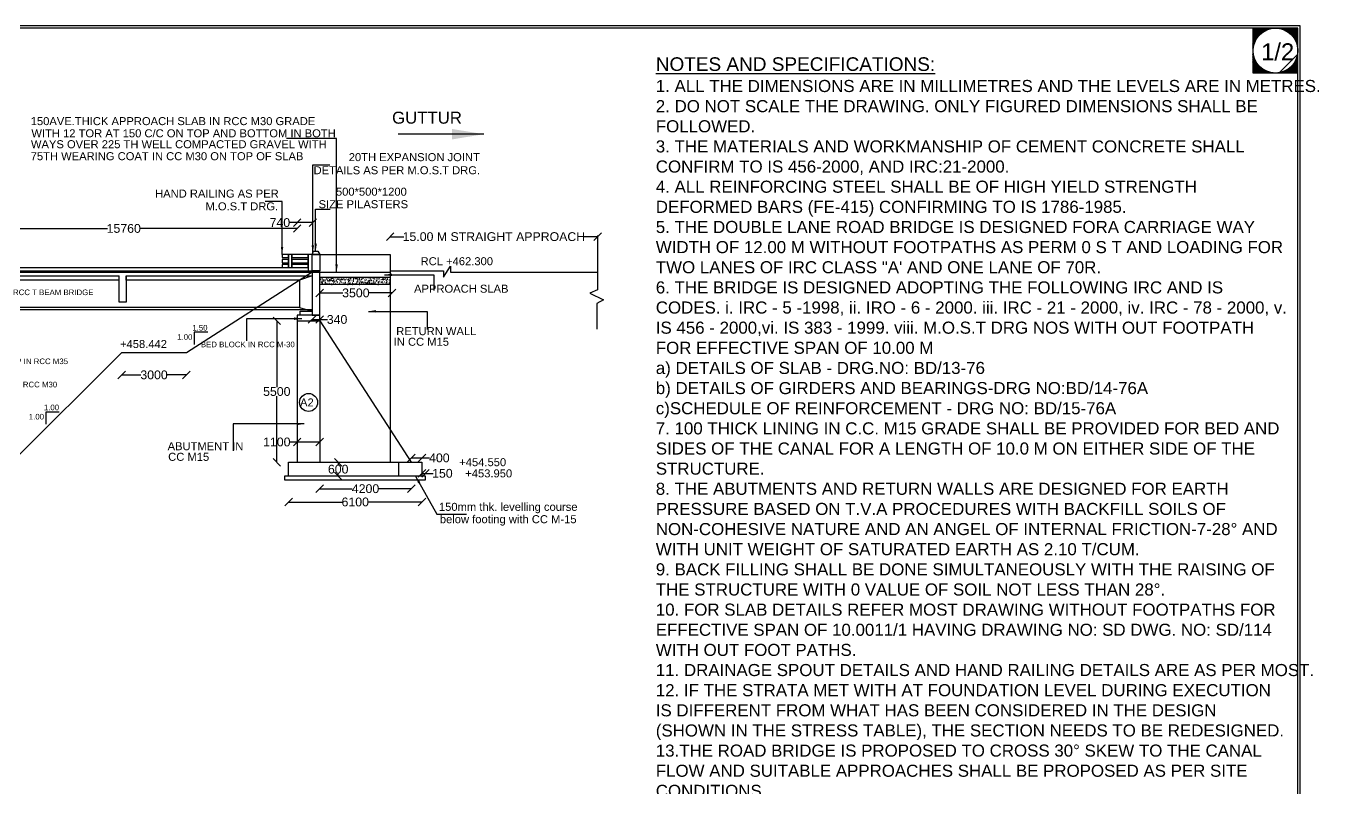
# Model space of a CAD drawing. Header units: millimetres. Extents: x 5124 to 3600313, y 2311 to 45949052.
# Drawn here: x 3584157 to 3600313, y 45939529 to 45949052 of the extents above; entities that cross this region are included whole.
import ezdxf

# ---------------------------------------------------------------- set-up
doc = ezdxf.new("R2010")
doc.units = ezdxf.units.MM
doc.header["$MEASUREMENT"] = 0
for name, color, linetype in [('DIMENSION', 7, 'Continuous'), ('DRAWING', 7, 'Continuous'), ('TEXT', 7, 'Continuous')]:
    doc.layers.add(name, color=color, linetype=linetype)
doc.styles.get("Standard").update_dxf_attribs({"font": 'arial.ttf', "height": 110})
doc.dimstyles.get("Standard").update_dxf_attribs({"dimtxt": 200, "dimasz": 110, "dimexe": 0.18, "dimexo": 0.0625, "dimgap": 0.09, "dimtad": 0, "dimtih": 1, "dimtoh": 1, "dimdec": 0, "dimzin": 0, "dimdsep": 46, "dimtxsty": 'Standard', "dimblk": 'OBLIQUE', "dimcen": 0.09, "dimse1": 1, "dimse2": 1, "dimadec": 0, "dimazin": 0, "dimtfac": 1, "dimtdec": 0, "dimtofl": 0, "dimtmove": 0, "dimatfit": 3, "dimfxl": 1, "dimtolj": 1, "dimtzin": 0, "dimarcsym": 0})

# ---------------------------------------------------------------- blocks, each defined once
blk = doc.blocks.new('_Oblique')
at = {"color": 0, "linetype": 'ByBlock', "lineweight": -2}
blk.add_line((-0.5, -0.5), (0.5, 0.5), dxfattribs=at)
blk = doc.blocks.new('*D63')
at = {"layer": 'Defpoints', "color": 0, "transparency": 16777216}
for p in [(3588707.587616296, 45946418.48239455), (3591299.797212956, 45946370.99216644), (3588707.587616296, 45946195.5395631)]:
    blk.add_point(p, dxfattribs=at)
at = {"layer": 'DIMENSION', "color": 0, "lineweight": -2, "transparency": 16777216}
for p, q in [((3588707.587616296, 45946418.48239455), (3588878.165852553, 45946418.48239455)), ((3591299.797212956, 45946418.48239455), (3591129.2189767, 45946418.48239455))]:
    blk.add_line(p, q, dxfattribs=at)
at = {"layer": 'DIMENSION', "color": 0, "lineweight": -2, "transparency": 16777216, "xscale": 95, "yscale": 95, "zscale": 95, "rotation": 180}
blk.add_blockref('_Oblique', (3588707.587616296, 45946418.48239455), dxfattribs=at)
at = {"layer": 'DIMENSION', "color": 0, "lineweight": -2, "transparency": 16777216, "xscale": 95, "yscale": 95, "zscale": 95}
blk.add_blockref('_Oblique', (3591299.797212956, 45946418.48239455), dxfattribs=at)
at = {"layer": 'DIMENSION', "color": 0, "transparency": 16777216, "insert": (3590003.692414626, 45946418.48239455), "char_height": 110, "attachment_point": 5}
blk.add_mtext('\\A1;15.00 M STRAIGHT APPROACH', dxfattribs=at)
blk = doc.blocks.new('*D61')
at = {"layer": 'Defpoints', "color": 0, "transparency": 16777216}
for p in [(3587545.945944658, 45946594.29726399), (3587545.945944658, 45946594.29726399), (3587741.57357755, 45946593.39792661)]:
    blk.add_point(p, dxfattribs=at)
at = {"layer": 'DIMENSION', "color": 0, "lineweight": -2, "transparency": 16777216}
for p, q in [((3587545.945944658, 45946594.29726399), (3587450.945944658, 45946594.29726399)), ((3587741.57357755, 45946594.29726399), (3587545.945944658, 45946594.29726399))]:
    blk.add_line(p, q, dxfattribs=at)
at = {"layer": 'DIMENSION', "color": 0, "lineweight": -2, "transparency": 16777216, "xscale": 95, "yscale": 95, "zscale": 95, "rotation": 180}
blk.add_blockref('_Oblique', (3587545.945944658, 45946594.29726399), dxfattribs=at)
at = {"layer": 'DIMENSION', "color": 0, "lineweight": -2, "transparency": 16777216, "xscale": 95, "yscale": 95, "zscale": 95}
blk.add_blockref('_Oblique', (3587741.57357755, 45946594.29726399), dxfattribs=at)
at = {"layer": 'DIMENSION', "color": 0, "transparency": 16777216, "insert": (3587329.975999228, 45946594.29726399), "char_height": 110, "attachment_point": 5}
blk.add_mtext('\\A1;740', dxfattribs=at)
blk = doc.blocks.new('*D62')
at = {"layer": 'Defpoints', "color": 0, "transparency": 16777216}
for p in [(3583213.097253911, 45946521.15046777), (3583213.097253911, 45946516.77876934), (3587545.945944658, 45946594.29726399)]:
    blk.add_point(p, dxfattribs=at)
at = {"layer": 'DIMENSION', "color": 0, "lineweight": -2, "transparency": 16777216}
for p, q in [((3583213.097253911, 45946521.15046777), (3585177.814955355, 45946521.15046777)), ((3587545.945944658, 45946521.15046777), (3585581.228243214, 45946521.15046777))]:
    blk.add_line(p, q, dxfattribs=at)
at = {"layer": 'DIMENSION', "color": 0, "lineweight": -2, "transparency": 16777216, "xscale": 95, "yscale": 95, "zscale": 95, "rotation": 180}
blk.add_blockref('_Oblique', (3583213.097253911, 45946521.15046777), dxfattribs=at)
at = {"layer": 'DIMENSION', "color": 0, "lineweight": -2, "transparency": 16777216, "xscale": 95, "yscale": 95, "zscale": 95}
blk.add_blockref('_Oblique', (3587545.945944658, 45946521.15046777), dxfattribs=at)
at = {"layer": 'DIMENSION', "color": 0, "transparency": 16777216, "insert": (3585379.521599284, 45946521.15046777), "char_height": 110, "attachment_point": 5}
blk.add_mtext('\\A1;15760', dxfattribs=at)
blk = doc.blocks.new('*D65')
at = {"layer": 'Defpoints', "color": 0, "transparency": 16777216}
for p in [(3587828.214585214, 45945715.48856974), (3587828.214585214, 45945715.48856974), (3588730.250681745, 45945719.13025419)]:
    blk.add_point(p, dxfattribs=at)
at = {"layer": 'DIMENSION', "color": 0, "lineweight": -2, "transparency": 16777216}
for p, q in [((3587828.214585214, 45945715.48856974), (3588115.118076863, 45945715.48856974)), ((3588730.250681745, 45945715.48856974), (3588443.347190097, 45945715.48856974))]:
    blk.add_line(p, q, dxfattribs=at)
at = {"layer": 'DIMENSION', "color": 0, "lineweight": -2, "transparency": 16777216, "xscale": 95, "yscale": 95, "zscale": 95, "rotation": 180}
blk.add_blockref('_Oblique', (3587828.214585214, 45945715.48856974), dxfattribs=at)
at = {"layer": 'DIMENSION', "color": 0, "lineweight": -2, "transparency": 16777216, "xscale": 95, "yscale": 95, "zscale": 95}
blk.add_blockref('_Oblique', (3588730.250681745, 45945715.48856974), dxfattribs=at)
at = {"layer": 'DIMENSION', "color": 0, "transparency": 16777216, "insert": (3588279.23263348, 45945715.48856974), "char_height": 110, "attachment_point": 5}
blk.add_mtext('\\A1;3500', dxfattribs=at)
blk = doc.blocks.new('*D66')
at = {"layer": 'Defpoints', "color": 0, "transparency": 16777216}
for p in [(3587732.107042879, 45945439.90855534), (3587828.214585214, 45945439.90855534), (3587828.214585214, 45945383.83675317)]:
    blk.add_point(p, dxfattribs=at)
at = {"layer": 'DIMENSION', "color": 0, "lineweight": -2, "transparency": 16777216}
for p, q in [((3587732.107042879, 45945383.83675317), (3587828.214585214, 45945383.83675317)), ((3587828.214585214, 45945383.83675317), (3587923.214585214, 45945383.83675317))]:
    blk.add_line(p, q, dxfattribs=at)
at = {"layer": 'DIMENSION', "color": 0, "lineweight": -2, "transparency": 16777216, "xscale": 95, "yscale": 95, "zscale": 95, "rotation": 180}
blk.add_blockref('_Oblique', (3587732.107042879, 45945383.83675317), dxfattribs=at)
at = {"layer": 'DIMENSION', "color": 0, "lineweight": -2, "transparency": 16777216, "xscale": 95, "yscale": 95, "zscale": 95}
blk.add_blockref('_Oblique', (3587828.214585214, 45945383.83675317), dxfattribs=at)
at = {"layer": 'DIMENSION', "color": 0, "transparency": 16777216, "insert": (3588044.597218229, 45945383.83675317), "char_height": 110, "attachment_point": 5}
blk.add_mtext('\\A1;340', dxfattribs=at)
blk = doc.blocks.new('*D67')
at = {"layer": 'Defpoints', "color": 0, "transparency": 16777216}
for p in [(3587545.692234991, 45943853.10494503), (3587545.692234991, 45943853.10494503), (3587828.214585214, 45943853.10494503)]:
    blk.add_point(p, dxfattribs=at)
at = {"layer": 'DIMENSION', "color": 0, "lineweight": -2, "transparency": 16777216}
for p, q in [((3587545.692234991, 45943853.10494503), (3587450.692234991, 45943853.10494503)), ((3587828.214585214, 45943853.10494503), (3587545.692234991, 45943853.10494503))]:
    blk.add_line(p, q, dxfattribs=at)
at = {"layer": 'DIMENSION', "color": 0, "lineweight": -2, "transparency": 16777216, "xscale": 95, "yscale": 95, "zscale": 95, "rotation": 180}
blk.add_blockref('_Oblique', (3587545.692234991, 45943853.10494503), dxfattribs=at)
at = {"layer": 'DIMENSION', "color": 0, "lineweight": -2, "transparency": 16777216, "xscale": 95, "yscale": 95, "zscale": 95}
blk.add_blockref('_Oblique', (3587828.214585214, 45943853.10494503), dxfattribs=at)
at = {"layer": 'DIMENSION', "color": 0, "transparency": 16777216, "insert": (3587291.717514663, 45943853.10494503), "char_height": 110, "attachment_point": 5}
blk.add_mtext('\\A1;1100', dxfattribs=at)
blk = doc.blocks.new('*D68')
at = {"layer": 'Defpoints', "color": 0, "transparency": 16777216}
for p in [(3588058.59429388, 45943600.28519239), (3588058.59429388, 45943600.28519239), (3588058.59429388, 45943427.12901752)]:
    blk.add_point(p, dxfattribs=at)
at = {"layer": 'DIMENSION', "color": 0, "lineweight": -2, "transparency": 16777216}
for p, q in [((3588058.59429388, 45943600.28519239), (3588058.59429388, 45943569.9601336)), ((3588058.59429388, 45943427.12901752), (3588058.59429388, 45943457.45407631))]:
    blk.add_line(p, q, dxfattribs=at)
at = {"layer": 'DIMENSION', "color": 0, "lineweight": -2, "transparency": 16777216, "xscale": 95, "yscale": 95, "zscale": 95}
for p, rotation in [((3588058.59429388, 45943600.28519239), 90), ((3588058.59429388, 45943427.12901752), 270)]:
    blk.add_blockref('_Oblique', p, dxfattribs=dict(at, rotation=rotation))
at = {"layer": 'DIMENSION', "color": 0, "transparency": 16777216, "insert": (3588058.594293873, 45943513.70710495), "char_height": 110, "attachment_point": 5}
blk.add_mtext('\\A1;600', dxfattribs=at)
blk = doc.blocks.new('*D69')
at = {"layer": 'Defpoints', "color": 0, "transparency": 16777216}
for p in [(3588972.24575391, 45943600.28519239), (3589103.957029691, 45943654.50575846), (3589103.957029691, 45943600.28519239)]:
    blk.add_point(p, dxfattribs=at)
at = {"layer": 'DIMENSION', "color": 0, "lineweight": -2, "transparency": 16777216}
for p, q in [((3588972.24575391, 45943654.50575846), (3589103.957029691, 45943654.50575846)), ((3589103.957029691, 45943654.50575846), (3589198.957029691, 45943654.50575846))]:
    blk.add_line(p, q, dxfattribs=at)
at = {"layer": 'DIMENSION', "color": 0, "lineweight": -2, "transparency": 16777216, "xscale": 95, "yscale": 95, "zscale": 95, "rotation": 180}
blk.add_blockref('_Oblique', (3588972.24575391, 45943654.50575846), dxfattribs=at)
at = {"layer": 'DIMENSION', "color": 0, "lineweight": -2, "transparency": 16777216, "xscale": 95, "yscale": 95, "zscale": 95}
blk.add_blockref('_Oblique', (3589103.957029691, 45943654.50575846), dxfattribs=at)
at = {"layer": 'DIMENSION', "color": 0, "transparency": 16777216, "insert": (3589322.590685898, 45943654.50575846), "char_height": 110, "attachment_point": 5}
blk.add_mtext('\\A1;400', dxfattribs=at)
blk = doc.blocks.new('*D70')
at = {"layer": 'Defpoints', "color": 0, "transparency": 16777216}
for p in [(3589103.957029691, 45943427.12901752), (3589149.264182306, 45943461.49090654), (3589149.264182306, 45943427.12901752)]:
    blk.add_point(p, dxfattribs=at)
at = {"layer": 'DIMENSION', "color": 0, "lineweight": -2, "transparency": 16777216}
for p, q in [((3589103.957029691, 45943461.49090654), (3589149.264182306, 45943461.49090654)), ((3589149.264182306, 45943461.49090654), (3589244.264182306, 45943461.49090654))]:
    blk.add_line(p, q, dxfattribs=at)
at = {"layer": 'DIMENSION', "color": 0, "lineweight": -2, "transparency": 16777216, "xscale": 95, "yscale": 95, "zscale": 95, "rotation": 180}
blk.add_blockref('_Oblique', (3589103.957029691, 45943461.49090654), dxfattribs=at)
at = {"layer": 'DIMENSION', "color": 0, "lineweight": -2, "transparency": 16777216, "xscale": 95, "yscale": 95, "zscale": 95}
blk.add_blockref('_Oblique', (3589149.264182306, 45943461.49090654), dxfattribs=at)
at = {"layer": 'DIMENSION', "color": 0, "transparency": 16777216, "insert": (3589360.506979031, 45943461.49090654), "char_height": 110, "attachment_point": 5}
blk.add_mtext('\\A1;150', dxfattribs=at)
blk = doc.blocks.new('*D71')
at = {"layer": 'Defpoints', "color": 0, "transparency": 16777216}
for p in [(3587828.214585214, 45943600.28519239), (3588972.24575391, 45943600.28519239), (3587828.214585214, 45943269.79712452)]:
    blk.add_point(p, dxfattribs=at)
at = {"layer": 'DIMENSION', "color": 0, "lineweight": -2, "transparency": 16777216}
for p, q in [((3587828.214585214, 45943269.79712452), (3588233.864589754, 45943269.79712452)), ((3588972.24575391, 45943269.79712452), (3588566.595749372, 45943269.79712452))]:
    blk.add_line(p, q, dxfattribs=at)
at = {"layer": 'DIMENSION', "color": 0, "lineweight": -2, "transparency": 16777216, "xscale": 95, "yscale": 95, "zscale": 95, "rotation": 180}
blk.add_blockref('_Oblique', (3587828.214585214, 45943269.79712452), dxfattribs=at)
at = {"layer": 'DIMENSION', "color": 0, "lineweight": -2, "transparency": 16777216, "xscale": 95, "yscale": 95, "zscale": 95}
blk.add_blockref('_Oblique', (3588972.24575391, 45943269.79712452), dxfattribs=at)
at = {"layer": 'DIMENSION', "color": 0, "transparency": 16777216, "insert": (3588400.230169563, 45943269.79712452), "char_height": 110, "attachment_point": 5}
blk.add_mtext('\\A1;4200', dxfattribs=at)
blk = doc.blocks.new('*D72')
at = {"layer": 'Defpoints', "color": 0, "transparency": 16777216}
for p in [(3587439.393877856, 45943427.12901752), (3589103.957029691, 45943427.12901752), (3587439.393877856, 45943103.66761782)]:
    blk.add_point(p, dxfattribs=at)
at = {"layer": 'DIMENSION', "color": 0, "lineweight": -2, "transparency": 16777216}
for p, q in [((3587439.393877856, 45943103.66761782), (3588107.223243678, 45943103.66761782)), ((3589103.957029691, 45943103.66761782), (3588436.127663869, 45943103.66761782))]:
    blk.add_line(p, q, dxfattribs=at)
at = {"layer": 'DIMENSION', "color": 0, "lineweight": -2, "transparency": 16777216, "xscale": 95, "yscale": 95, "zscale": 95, "rotation": 180}
blk.add_blockref('_Oblique', (3587439.393877856, 45943103.66761782), dxfattribs=at)
at = {"layer": 'DIMENSION', "color": 0, "lineweight": -2, "transparency": 16777216, "xscale": 95, "yscale": 95, "zscale": 95}
blk.add_blockref('_Oblique', (3589103.957029691, 45943103.66761782), dxfattribs=at)
at = {"layer": 'DIMENSION', "color": 0, "transparency": 16777216, "insert": (3588271.675453774, 45943103.66761782), "char_height": 110, "attachment_point": 5}
blk.add_mtext('\\A1;6100', dxfattribs=at)
blk = doc.blocks.new('*D73')
at = {"layer": 'Defpoints', "color": 0, "transparency": 16777216}
for p in [(3587545.692234991, 45945367.14955439), (3587291.717514663, 45943600.28519239), (3587439.393877856, 45943600.28519239)]:
    blk.add_point(p, dxfattribs=at)
at = {"layer": 'DIMENSION', "color": 0, "lineweight": -2, "transparency": 16777216}
for p, q in [((3587291.717514663, 45945367.14955439), (3587291.717514663, 45944539.97040204)), ((3587291.717514663, 45943600.28519239), (3587291.717514663, 45944427.46434475))]:
    blk.add_line(p, q, dxfattribs=at)
at = {"layer": 'DIMENSION', "color": 0, "lineweight": -2, "transparency": 16777216, "xscale": 95, "yscale": 95, "zscale": 95}
for p, rotation in [((3587291.717514663, 45945367.14955439), 90), ((3587291.717514663, 45943600.28519239), 270)]:
    blk.add_blockref('_Oblique', p, dxfattribs=dict(at, rotation=rotation))
at = {"layer": 'DIMENSION', "color": 0, "transparency": 16777216, "insert": (3587291.717514656, 45944483.71737339), "char_height": 110, "attachment_point": 5}
blk.add_mtext('\\A1;5500', dxfattribs=at)
blk = doc.blocks.new('*D74')
at = {"layer": 'Defpoints', "color": 0, "transparency": 16777216}
for p in [(3585353.502873896, 45944966.60753346), (3586162.635939885, 45944966.60753346), (3585353.502873896, 45944691.49969265)]:
    blk.add_point(p, dxfattribs=at)
at = {"layer": 'DIMENSION', "color": 0, "lineweight": -2, "transparency": 16777216}
for p, q in [((3585353.502873896, 45944691.49969265), (3585593.954850274, 45944691.49969265)), ((3586162.635939885, 45944691.49969265), (3585922.183963507, 45944691.49969265))]:
    blk.add_line(p, q, dxfattribs=at)
at = {"layer": 'DIMENSION', "color": 0, "lineweight": -2, "transparency": 16777216, "xscale": 95, "yscale": 95, "zscale": 95, "rotation": 180}
blk.add_blockref('_Oblique', (3585353.502873896, 45944691.49969265), dxfattribs=at)
at = {"layer": 'DIMENSION', "color": 0, "lineweight": -2, "transparency": 16777216, "xscale": 95, "yscale": 95, "zscale": 95}
blk.add_blockref('_Oblique', (3586162.635939885, 45944691.49969265), dxfattribs=at)
at = {"layer": 'DIMENSION', "color": 0, "transparency": 16777216, "insert": (3585758.06940689, 45944691.49969265), "char_height": 110, "attachment_point": 5}
blk.add_mtext('\\A1;3000', dxfattribs=at)

msp = doc.modelspace()

# ---------------------------------------------------------------- hatches: boundary and pattern name
at = {"layer": 'DIMENSION'}
h = msp.add_hatch(dxfattribs=at)
h.set_pattern_fill('ANSI31', color=256, scale=0.7089157005961835, style=0)
h.set_pattern_definition([(45, (1383175.868294573, 13365673.95191294), (-0.06265988739764669, 0.06265988739764669), [])])
h.paths.add_polyline_path([(3599486.182018131, 45948466.24245743), (3599724.649287166, 45948466.24245743, -0.3690245496602453), (3599488.178470376, 45948743.01053377, -0.4142135623787641), (3599768.380097528, 45949023.21216093), (3599486.182018131, 45949023.21216093)])
h.paths.add_polyline_path([(3600048.58172468, 45948743.01053377), (3600048.58172468, 45949023.21216093), (3599768.380097528, 45949023.21216093, -0.4142135623782772)])
h.paths.add_polyline_path([(3600048.58172468, 45948743.01053377, -0.369024549659842), (3599812.110907891, 45948466.24245743), (3600048.58172468, 45948466.24245743)])
at = {"layer": 'DRAWING'}
h = msp.add_hatch(dxfattribs=at)
h.set_pattern_fill('AR-CONC', color=256, scale=10, style=0)
h.set_pattern_definition([(130, (7161291.0881387, 0), (-71.72601826007535, -6.275213498259511), [7.5, -82.5]), (185, (7161291.0881387, 0), (13.8751333613, 75.21921337000119), [6, -66]), (79.54860000000002, (7161285.1109707, -0.5229339972138405), (-57.85093817140216, 68.94395420609536), [6.374018999999998, -70.11421119999996]), (133.8158, (7161291.0881387, 20), (-106.7241048625644, -16.55190143290181), [11.25, -123.75]), (83.3644, (7161282.194464199, 18.62066929787397), (-93.46627055487033, 97.41178709004417), [9.561028799999999, -105.1713]), (188.8158, (7161291.0881387, 20), (-93.46619451336272, 97.41186009253246), [8.999999999999998, -98.99999999999999]), (159, (7161281.0881387, 15), (-59.69070521184616, -40.26188906653388), [7.5, -82.5]), (214, (7161281.0881387, 15), (-24.33153319215817, 72.5150045046853), [6, -66]), (108.5486, (7161276.113915401, 11.64483939856291), (-84.02226285814899, 32.25304967099524), [6.374019, -70.11421119999999]), (142.5, (7161291.0881387, 0), (-1.215985531729067, 33.28938538313115), [0, -65.19999999999999, 0, -67, 0, -66.25]), (172.5, (7161291.0881387, 0), (-26.30695374421486, 39.44117118823603), [0, -38.2, 0, -63.7, 0, -25.25]), (212.5, (7161313.3881387, 0), (-53.38224361724091, -2.25548717343798), [0, -25, 0, -77.99999999999999, 0, -103.5]), (222.5, (7161323.3881387, 0), (-58.31861693423862, 10.01049823323176), [0, -32.5, 0, -51.8, 0, -73.5])])
h.paths.add_polyline_path([(3588707.587616296, 45945820.27653103), (3588707.587616296, 45945908.88257666), (3587828.214585214, 45945908.88257664), (3587828.214585214, 45945820.27653103)])

# ---------------------------------------------------------------- linework, layer by layer
at = {"layer": 'DIMENSION'}
msp.add_lwpolyline([(3600048.58172468, 45949023.21216093), (3599486.182018131, 45949023.21216093), (3599486.182018131, 45948466.24245743), (3600048.58172468, 45948466.24245743)], close=True, dxfattribs=at)
msp.add_circle((3599768.380097528, 45948743.01053377), 280.2016271523557, dxfattribs=at)
at = {"layer": 'DRAWING'}
for points in [[(3600077.766680963, 45949052.39711721), (3568993.599180177, 45949052.39711721), (3568993.599180177, 45928462.65684964), (3600077.766680963, 45928462.65684964)], [(3600048.58172468, 45949023.21216093), (3569022.78413646, 45949023.21216093), (3569022.78413646, 45928491.84180592), (3600048.58172468, 45928491.84180592)], [(3587437.271433227, 45946195.5395631), (3587357.200058259, 45946195.5395631), (3587357.200058259, 45946156.83322708), (3587437.271433227, 45946156.83322708)], [(3587477.717602804, 45946195.5395631), (3587437.271433227, 45946195.5395631), (3587437.271433227, 45946033.63286312), (3587477.717602804, 45946033.63286312)], [(3587683.889078878, 45946195.5395631), (3587477.717602804, 45946195.5395631), (3587477.717602804, 45946156.83322708), (3587683.889078878, 45946156.83322708)], [(3587683.889078878, 45945991.06858409), (3587732.107042879, 45945991.06858409), (3587732.107042879, 45946195.5395631), (3587683.889078878, 45946195.5395631)], [(3587732.107042879, 45946195.5395631), (3587828.214585215, 45946195.5395631), (3587828.214585215, 45945991.06858409), (3587732.107042879, 45945991.06858409)], [(3587828.214585215, 45946195.5395631), (3587732.458508409, 45946195.5395631), (3587750.688646692, 45946235.66734456), (3587803.177580812, 45946235.66734456)], [(3587437.271433227, 45946131.8835036), (3587357.200058259, 45946131.8835036), (3587357.200058259, 45946093.17716758), (3587437.271433227, 45946093.17716758)], [(3587437.271433227, 45946072.46610516), (3587357.200058259, 45946072.46610516), (3587357.200058259, 45946033.75976914), (3587437.271433227, 45946033.75976914)], [(3587683.889078878, 45946132.01040962), (3587477.717602804, 45946132.01040962), (3587477.717602804, 45946093.3040736), (3587683.889078878, 45946093.3040736)], [(3587683.889078878, 45946072.33919914), (3587477.717602804, 45946072.33919914), (3587477.717602804, 45946033.63286312), (3587683.889078878, 45946033.63286312)], [(3587732.107042879, 45945439.90855534), (3587584.412924846, 45945439.90855534), (3587584.412924846, 45945486.92490343), (3587732.107042879, 45945486.92490343)], [(3587828.214585214, 45945439.90855539), (3587545.692234991, 45945439.90855539), (3587545.692234991, 45945367.14955439), (3587828.214585214, 45945367.14955439)], [(3589103.957029691, 45943427.12901752), (3587439.393877856, 45943427.12901752), (3587439.393877856, 45943600.28519239), (3589103.957029691, 45943600.28519239)], [(3589149.264182306, 45943427.12901752), (3587386.206742724, 45943427.12901752), (3587386.206742724, 45943379.90449332), (3589149.264182306, 45943379.90449332)]]:
    msp.add_lwpolyline(points, close=True, dxfattribs=at)
for points in [[(3591299.797212956, 45946433.94992132), (3591299.797212956, 45945755.17700398), (3591200.49584879, 45945713.60924151), (3591373.664682481, 45945627.79267306), (3591291.725449904, 45945584.40968107), (3591291.725449904, 45945261.27316856)], [(3587828.214585215, 45946195.5395631), (3588707.587616296, 45946195.5395631), (3588707.587616296, 45945947.91332205)], [(3572583.500522403, 45945991.06858409), (3587828.214585215, 45945991.06858409)], [(3580645.54406935, 45946033.63286312), (3587683.889078878, 45946033.63286312)], [(3580645.54406935, 45945976.90587229), (3588707.587616296, 45945976.90587229)], [(3587732.107042879, 45945976.90587229), (3586162.635939885, 45944966.60753346), (3585353.502873896, 45944966.60753346), (3583996.988205794, 45943616.51961846), (3583165.709482259, 45943616.51961846), (3582028.628704283, 45942491.02020882), (3580645.54406935, 45942491.02020882)], [(3587732.107042879, 45945991.06858409), (3587732.107042879, 45945439.90855534), (3587828.214585214, 45945439.90855539), (3587828.214585214, 45945991.06858409)], [(3588707.587616296, 45945991.06858409), (3589375.72503111, 45945991.06858409), (3589375.72503111, 45945911.76931304), (3589461.43195212, 45946051.78699572), (3589461.43195212, 45945976.11684009), (3591301.714019452, 45945976.11684009)], [(3580645.54406935, 45945927.36176218), (3585323.076692194, 45945927.36176218)], [(3585323.076692194, 45945874.61629137), (3583194.437607137, 45945874.61629137), (3583002.042774779, 45945927.36176218)], [(3587573.883973685, 45945874.61629137), (3585409.002362878, 45945874.61629137), (3585409.002362878, 45945927.36176218), (3585409.002362878, 45945600.49759751), (3585323.076692194, 45945600.49759751), (3585323.076692194, 45945927.36176218)], [(3585409.002362878, 45945927.36176218), (3587739.769375414, 45945927.36176218)], [(3587732.107042879, 45945927.36176218), (3587573.883973685, 45945874.61629137), (3587573.883973685, 45945534.69863182), (3587732.107042879, 45945486.92490343)], [(3588707.587616296, 45945947.91332205), (3588707.587616296, 45945820.27653103), (3587828.214585214, 45945820.27653103)], [(3588707.587616296, 45945908.88257665), (3587828.214585214, 45945908.88257665)], [(3588707.587616296, 45945820.27653103), (3588707.587616296, 45943600.28519239)], [(3587732.107042879, 45945505.55107855), (3580645.54406935, 45945505.55107855)], [(3587573.883973685, 45945534.69863182), (3583183.524096048, 45945534.69863182)], [(3587545.692234991, 45945367.14955439), (3587545.692234991, 45943600.28519239)], [(3587828.214585214, 45945367.14955439), (3587828.214585214, 45943600.28519239)], [(3587828.214585214, 45945367.14955439), (3588972.24575391, 45943600.28519239)], [(3586428.168077334, 45945223.86396196), (3586259.248381129, 45945223.86396196), (3586259.248381129, 45945071.57464907)], [(3584574.139740589, 45944228.19526301), (3584405.220044384, 45944228.19526301), (3584405.220044384, 45944075.90595011)], [(3588811.123135095, 45943600.28519239), (3588811.123135095, 45943427.12901752)]]:
    msp.add_lwpolyline(points, dxfattribs=at)
msp.add_circle((3587688.255543738, 45944347.29853516), 112.287619318897, dxfattribs=at)

# ---------------------------------------------------------------- texts
at = {"layer": 'DIMENSION', "insert": (3592026.297117814, 45948659.57222369), "char_height": 150.9359339620826, "width": 7905.522709652058, "attachment_point": 1}
msp.add_mtext('{\\H1.1244x;\\LNOTES AND SPECIFICATIONS:  \\P}1. ALL THE DIMENSIONS ARE IN MILLIMETRES AND THE LEVELS ARE IN METRES. \\P2. DO NOT SCALE THE DRAWING. ONLY FIGURED DIMENSIONS SHALL BE FOLLOWED. \\P3. THE MATERIALS AND WORKMANSHIP OF CEMENT CONCRETE SHALL CONFIRM TO IS 456-2000, AND IRC:21-2000. \\P4. ALL REINFORCING STEEL SHALL BE OF HIGH YIELD STRENGTH DEFORMED BARS (FE-415) CONFIRMING TO IS 1786-1985. \\P5. THE DOUBLE LANE ROAD BRIDGE IS DESIGNED FORA CARRIAGE WAY WIDTH OF 12.00 M WITHOUT FOOTPATHS AS PERM 0 S T AND LOADING FOR TWO LANES OF IRC CLASS "A\' AND ONE LANE OF 70R. \\P6. THE BRIDGE IS DESIGNED ADOPTING THE FOLLOWING IRC AND IS CODES. i. IRC - 5 -1998, ii. IRO - 6 - 2000. iii. IRC - 21 - 2000, iv. IRC - 78 - 2000, v. IS 456 - 2000,vi. IS 383 - 1999. viii. M.O.S.T DRG NOS WITH OUT FOOTPATH FOR EFFECTIVE SPAN OF 10.00 M \\Pa) DETAILS OF SLAB - DRG.NO: BD/13-76\\Pb) DETAILS OF GIRDERS AND BEARINGS-DRG NO:BD/14-76A\\Pc)SCHEDULE OF REINFORCEMENT - DRG NO: BD/15-76A\\P7. 100 THICK LINING IN C.C. M15 GRADE SHALL BE PROVIDED FOR BED AND SIDES OF THE CANAL FOR A LENGTH OF 10.0 M ON EITHER SIDE OF THE STRUCTURE. \\P8. THE ABUTMENTS AND RETURN WALLS ARE DESIGNED FOR EARTH PRESSURE BASED ON T.V.A PROCEDURES WITH BACKFILL SOILS OF NON-COHESIVE NATURE AND AN ANGEL OF INTERNAL FRICTION-7-28° AND WITH UNIT WEIGHT OF SATURATED EARTH AS 2.10 T/CUM. \\P9. BACK FILLING SHALL BE DONE SIMULTANEOUSLY WITH THE RAISING OF THE STRUCTURE WITH 0 VALUE OF SOIL NOT LESS THAN 28°. \\P10. FOR SLAB DETAILS REFER MOST DRAWING WITHOUT FOOTPATHS FOR EFFECTIVE SPAN OF 10.0011/1 HAVING DRAWING NO: SD DWG. NO: SD/114 WITH OUT FOOT PATHS. \\P11. DRAINAGE SPOUT DETAILS AND HAND RAILING DETAILS ARE AS PER MOST. \\P12. IF THE STRATA MET WITH AT FOUNDATION LEVEL DURING EXECUTION IS DIFFERENT FROM WHAT HAS BEEN CONSIDERED IN THE DESIGN (SHOWN IN THE STRESS TABLE), THE SECTION NEEDS TO BE REDESIGNED. \\P13.THE ROAD BRIDGE IS PROPOSED TO CROSS 30° SKEW TO THE CANAL FLOW AND SUITABLE APPROACHES SHALL BE PROPOSED AS PER SITE CONDITIONS. \\P14. 25MM DIA ANCHOR RODS SHALL BE PROVIDED FOR FOUNDATIONS OF ABUTMENTS, PIERS AND WINGS AS PER AGREEMENT CONDATIONS.', dxfattribs=at)
at = {"layer": 'TEXT'}
for s, height, p in [('150AVE.THICK APPROACH SLAB IN RCC M30 GRADE ', 100, (3584217.246226786, 45947812.19407851)), ('GUTTUR', 150, (3588731.431334684, 45947830.28935224)), ('WITH 12 TOR AT 150 C/C ON TOP AND BOTTOM IN BOTH ', 100, (3584225.604964382, 45947660.17321326)), ('WAYS OVER 225 TH WELL COMPACTED GRAVEL WITH', 100, (3584220.05864498, 45947523.72552468)), ('75TH WEARING COAT IN CC M30 ON TOP OF SLAB', 100, (3584217.116192694, 45947374.00655859)), ('20TH EXPANSION JOINT', 100, (3588190.444258642, 45947362.34394453)), ('DETAILS AS PER M.O.S.T DRG.', 100, (3587751.116185199, 45947198.42966998)), ('HAND RAILING AS PER ', 100, (3585771.230443453, 45946906.90901595)), ('500*500*1200', 100, (3588030.104357733, 45946930.5579235)), ('M.O.S.T DRG.', 100, (3586400.569069238, 45946747.84483341)), ('SIZE PILASTERS', 100, (3587813.811285278, 45946774.46972424)), ('RCL +462.300', 100, (3589088.09842152, 45946061.87616494)), ('APPROACH SLAB', 100, (3589006.336082458, 45945718.54482616)), ('RCC T BEAM BRIDGE', 70, (3583996.354042532, 45945688.47123179)), ('RETURN WALL', 100, (3588783.469518091, 45945188.3367563)), ('+458.442', 100, (3585332.957669391, 45945027.72376785)), ('IN CC M15', 100, (3588751.877478664, 45945055.73618257)), ('PIER CAP IN RCC M35', 70, (3583646.078652769, 45944826.54792034)), ('1500 THK. PIER IN RCC M30', 70, (3583243.948831317, 45944536.28129903)), ('ABUTMENT IN', 100, (3585927.418848806, 45943750.7217522)), (' CC M15', 100, (3585895.826809379, 45943618.12117847)), ('+454.550', 100, (3589570.625525898, 45943551.2908529)), ('+453.950', 100, (3589645.726899792, 45943411.43002659)), ('150mm thk. levelling course', 100, (3589317.063852297, 45942993.43918202)), ('below footing with CC M-15 ', 100, (3589328.497767859, 45942838.85041287))]:
    msp.add_text(s, height=height, dxfattribs=at).set_placement(p)
for s, insert, char_height, width, attachment_point in [('1/2', (3599588.62390598, 45948834.38127328), 212.674710178855, 301.8283156575171, 1), ('1.00', (3586237.888824007, 45945200.59087692), 70, 186.3480218281037, 3), ('1.50', (3586426.08346287, 45945316.00694361), 70, 1348.761556970728, 3), ('BED BLOCK IN RCC M-30', (3587516.486656489, 45945107.72653299), 70, 1348.761556970728, 3), ('A2', (3587752.851682326, 45944397.33279061), 100, 483.4583901773534, 3), ('1.00', (3584383.860487262, 45944204.92217796), 70, 186.3480218281037, 3), ('1.00', (3584572.055126125, 45944320.33824465), 70, 186.3480218281037, 3)]:
    msp.add_mtext(s, dxfattribs=dict(at, insert=insert, char_height=char_height, width=width, attachment_point=attachment_point))

# ---------------------------------------------------------------- dimensions: what is measured, and where the dimension line sits
at = {"layer": 'DIMENSION'}
for base, p1, p2, angle, text, picture, middle in [((3587545.945944658, 45946594.29726399), (3587741.57357755, 45946593.39792661), (3587545.945944658, 45946594.29726399), 180, '740', '*D61', (3587329.975999228, 45946594.29726399)), ((3588707.587616296, 45946418.48239455), (3591299.797212956, 45946370.99216644), (3588707.587616296, 45946195.5395631), 180, '15.00 M STRAIGHT APPROACH', '*D63', (3590003.692414626, 45946418.48239455)), ((3583213.097253911, 45946521.15046777), (3587545.945944658, 45946594.29726399), (3583213.097253911, 45946516.77876934), 180, '15760', '*D62', (3585379.521599284, 45946521.15046777)), ((3587828.214585214, 45945715.48856974), (3588730.250681745, 45945719.13025419), (3587828.214585214, 45945715.48856974), 180, '3500', '*D65', (3588279.23263348, 45945715.48856974)), ((3587291.717514663, 45943600.28519239), (3587545.692234991, 45945367.14955439), (3587439.393877856, 45943600.28519239), 90, '5500', '*D73', (3587291.717514656, 45944483.71737339)), ((3587828.214585214, 45945383.83675317), (3587732.107042879, 45945439.90855534), (3587828.214585214, 45945439.90855534), 180, '340', '*D66', (3588044.597218229, 45945383.83675317)), ((3585353.502873896, 45944691.49969265), (3586162.635939885, 45944966.60753346), (3585353.502873896, 45944966.60753346), 180, '3000', '*D74', (3585758.06940689, 45944691.49969265)), ((3587545.692234991, 45943853.10494503), (3587828.214585214, 45943853.10494503), (3587545.692234991, 45943853.10494503), 180, '1100', '*D67', (3587291.717514663, 45943853.10494503)), ((3589103.957029691, 45943654.50575846), (3588972.24575391, 45943600.28519239), (3589103.957029691, 45943600.28519239), 180, '400', '*D69', (3589322.590685898, 45943654.50575846)), ((3587828.214585214, 45943269.79712452), (3588972.24575391, 45943600.28519239), (3587828.214585214, 45943600.28519239), 180, '4200', '*D71', (3588400.230169563, 45943269.79712452)), ((3588058.59429388, 45943600.28519239), (3588058.59429388, 45943427.12901752), (3588058.59429388, 45943600.28519239), 90, '600', '*D68', (3588058.594293873, 45943513.70710495)), ((3587439.393877856, 45943103.66761782), (3589103.957029691, 45943427.12901752), (3587439.393877856, 45943427.12901752), 180, '6100', '*D72', (3588271.675453774, 45943103.66761782)), ((3589149.264182306, 45943461.49090654), (3589103.957029691, 45943427.12901752), (3589149.264182306, 45943427.12901752), 180, '150', '*D70', (3589360.506979031, 45943461.49090654))]:
    dim = msp.add_linear_dim(base=base, p1=p1, p2=p2, angle=angle, text=text, dimstyle='Standard', override={"dimasz": 95, "dimfxl": 2000, "dimarcsym": 1}, dxfattribs=at)
    dim.commit()
    dim.dimension.update_dxf_attribs({"geometry": picture, "text_midpoint": middle})

# ---------------------------------------------------------------- leaders
for points in [[(3588038.305766606, 45945976.90587229), (3588038.305766606, 45947644.75601278), (3587414.331813195, 45947644.75601278)], [(3589024.354378724, 45943427.12901752), (3589290.585716042, 45942950.22402424), (3589660.889957199, 45942950.22402424)]]:
    msp.add_leader(points, dimstyle='Standard', override={"dimasz": 95, "dimgap": 0.09, "dimtad": 0, "dimfxl": 2000, "dimarcsym": 1}, dxfattribs=at)
at = {"layer": 'DRAWING'}
for points, override in [([(3589879.186711412, 45947699.0633969), (3588806.315684345, 45947699.0633969)], {"dimasz": 400, "dimgap": 0.09, "dimtad": 0, "dimarcsym": 1}), ([(3587741.57357755, 45946215.60345383), (3587741.57357755, 45947314.85191409), (3587953.003127469, 45947314.85191409)], {"dimasz": 95, "dimgap": 0.09, "dimtad": 0, "dimfxl": 2000, "dimarcsym": 1}), ([(3587357.200058259, 45946195.5395631), (3587357.200058259, 45946858.96650045), (3587147.828531592, 45946858.96650045)], {"dimasz": 95, "dimgap": 0.09, "dimtad": 0, "dimfxl": 2000, "dimarcsym": 1}), ([(3587776.933113752, 45946235.66734456), (3587776.933113752, 45946762.79037664), (3587959.368842842, 45946762.79037664)], {"dimasz": 95, "dimgap": 0.09, "dimtad": 0, "dimfxl": 2000, "dimarcsym": 1}), ([(3588636.647796506, 45945942.40845025), (3589255.468646887, 45945942.40845025), (3589255.468646887, 45945746.03670674)], {"dimasz": 95, "dimgap": 0.09, "dimtad": 0, "dimfxl": 2000, "dimarcsym": 1}), ([(3588436.974293518, 45945485.85960458), (3589170.41997261, 45945485.85960458), (3589170.41997261, 45945260.88164847)], {"dimasz": 95, "dimgap": 0.09, "dimtad": 0, "dimfxl": 2000, "dimarcsym": 1}), ([(3587602.565152287, 45945394.15202454), (3586911.72371889, 45945394.15202454), (3586911.72371889, 45945117.61881883)], {"dimasz": 95, "dimgap": 0.09, "dimtad": 0, "dimfxl": 2000, "dimarcsym": 1}), ([(3587634.322810309, 45944079.30671182), (3586748.420595341, 45944079.30671182), (3586748.420595341, 45943744.95352121)], {"dimasz": 95, "dimgap": 0.09, "dimtad": 0, "dimfxl": 2000, "dimarcsym": 1})]:
    msp.add_leader(points, dimstyle='Standard', override=override, dxfattribs=at)

doc.saveas('drawing.dxf')
